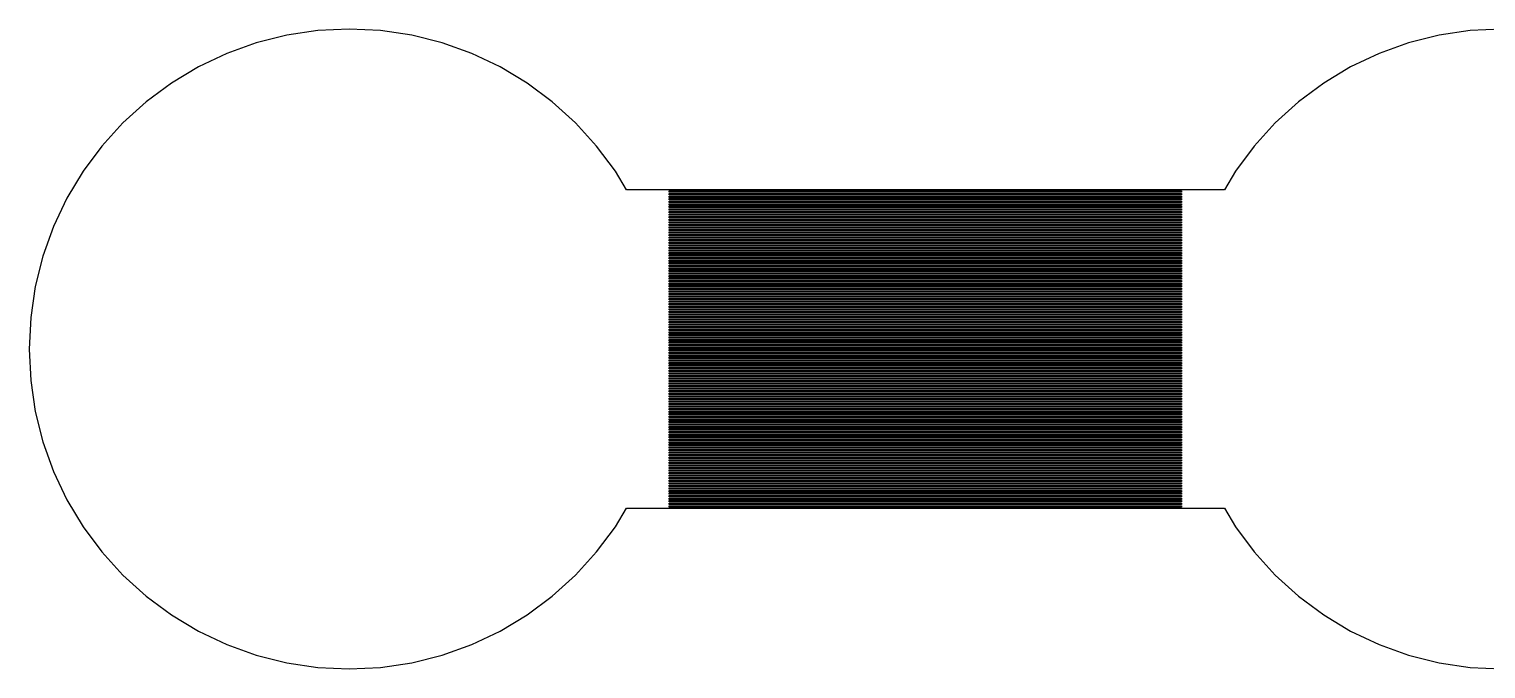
# Model space of a CAD drawing. Extents: x -73 to 181, y -8 to 80.
# Drawn here: x 29 to 40.38, y 11 to 16 of the extents above; entities that cross this region are included whole.
import ezdxf

# ---------------------------------------------------------------- set-up
doc = ezdxf.new("R2010")
doc.units = 0

msp = doc.modelspace()

# ---------------------------------------------------------------- linework, layer by layer
for p, q in [((31.0123, 15.952), (30.7743, 15.8923)), ((31.255, 15.988), (31.0123, 15.952)), ((31.5, 16), (31.255, 15.988)), ((31.7451, 15.988), (31.5, 16)), ((31.9877, 15.952), (31.7451, 15.988)), ((32.2257, 15.8923), (31.9877, 15.952)), ((40.0123, 15.952), (39.7743, 15.8923)), ((40.2549, 15.988), (40.0123, 15.952)), ((40.5, 16), (40.2549, 15.988)), ((30.7743, 15.8923), (30.5433, 15.8097)), ((32.4567, 15.8097), (32.2257, 15.8923)), ((39.7743, 15.8923), (39.5433, 15.8097)), ((30.3215, 15.7048), (30.1111, 15.5787)), ((30.5433, 15.8097), (30.3215, 15.7048)), ((32.6785, 15.7048), (32.4567, 15.8097)), ((32.8889, 15.5787), (32.6785, 15.7048)), ((39.3215, 15.7048), (39.1111, 15.5787)), ((39.5433, 15.8097), (39.3215, 15.7048)), ((30.1111, 15.5787), (29.914, 15.4325)), ((33.086, 15.4325), (32.8889, 15.5787)), ((39.1111, 15.5787), (38.914, 15.4325)), ((29.914, 15.4325), (29.7322, 15.2678)), ((33.2678, 15.2678), (33.086, 15.4325)), ((38.914, 15.4325), (38.7322, 15.2678)), ((29.7322, 15.2678), (29.5675, 15.086)), ((33.4325, 15.086), (33.2678, 15.2678)), ((38.7322, 15.2678), (38.5675, 15.086)), ((29.5675, 15.086), (29.4213, 14.8889)), ((33.5787, 14.8889), (33.4325, 15.086)), ((38.5675, 15.086), (38.4213, 14.8889)), ((29.4213, 14.8889), (29.2952, 14.6785)), ((33.6649, 14.745), (33.5787, 14.8889)), ((38.4213, 14.8889), (38.3351, 14.745)), ((29.2952, 14.6785), (29.1903, 14.4567)), ((38.3351, 14.745), (33.6649, 14.745)), ((34, 14.725), (34, 14.735)), ((34, 14.735), (38, 14.735)), ((38, 14.725), (34, 14.725)), ((34, 14.705), (34, 14.715)), ((34, 14.715), (38, 14.715)), ((38, 14.705), (34, 14.705)), ((34, 14.685), (34, 14.695)), ((34, 14.695), (38, 14.695)), ((38, 14.685), (34, 14.685)), ((38, 14.735), (38, 14.725)), ((38, 14.715), (38, 14.705)), ((38, 14.695), (38, 14.685)), ((34, 14.665), (34, 14.675)), ((34, 14.675), (38, 14.675)), ((38, 14.665), (34, 14.665)), ((34, 14.645), (34, 14.655)), ((34, 14.655), (38, 14.655)), ((38, 14.645), (34, 14.645)), ((34, 14.625), (34, 14.635)), ((34, 14.635), (38, 14.635)), ((38, 14.625), (34, 14.625)), ((34, 14.605), (34, 14.615)), ((34, 14.615), (38, 14.615)), ((38, 14.605), (34, 14.605)), ((34, 14.585), (34, 14.595)), ((34, 14.595), (38, 14.595)), ((38, 14.585), (34, 14.585)), ((34, 14.565), (34, 14.575)), ((34, 14.575), (38, 14.575)), ((38, 14.565), (34, 14.565)), ((38, 14.675), (38, 14.665)), ((38, 14.655), (38, 14.645)), ((38, 14.635), (38, 14.625)), ((38, 14.615), (38, 14.605)), ((38, 14.595), (38, 14.585)), ((38, 14.575), (38, 14.565)), ((29.1903, 14.4567), (29.1077, 14.2257)), ((34, 14.545), (34, 14.555)), ((34, 14.555), (38, 14.555)), ((38, 14.545), (34, 14.545)), ((34, 14.525), (34, 14.535)), ((34, 14.535), (38, 14.535)), ((38, 14.525), (34, 14.525)), ((34, 14.505), (34, 14.515)), ((34, 14.515), (38, 14.515)), ((38, 14.505), (34, 14.505)), ((34, 14.485), (34, 14.495)), ((34, 14.495), (38, 14.495)), ((38, 14.485), (34, 14.485)), ((34, 14.465), (34, 14.475)), ((34, 14.475), (38, 14.475)), ((38, 14.465), (34, 14.465)), ((34, 14.445), (34, 14.455)), ((34, 14.455), (38, 14.455)), ((38, 14.555), (38, 14.545)), ((38, 14.535), (38, 14.525)), ((38, 14.515), (38, 14.505)), ((38, 14.495), (38, 14.485)), ((38, 14.475), (38, 14.465)), ((38, 14.455), (38, 14.445)), ((38, 14.445), (34, 14.445)), ((34, 14.425), (34, 14.435)), ((34, 14.435), (38, 14.435)), ((38, 14.425), (34, 14.425)), ((34, 14.405), (34, 14.415)), ((34, 14.415), (38, 14.415)), ((38, 14.405), (34, 14.405)), ((34, 14.385), (34, 14.395)), ((34, 14.395), (38, 14.395)), ((38, 14.385), (34, 14.385)), ((34, 14.365), (34, 14.375)), ((34, 14.375), (38, 14.375)), ((38, 14.365), (34, 14.365)), ((34, 14.345), (34, 14.355)), ((34, 14.355), (38, 14.355)), ((38, 14.345), (34, 14.345)), ((38, 14.435), (38, 14.425)), ((38, 14.415), (38, 14.405)), ((38, 14.395), (38, 14.385)), ((38, 14.375), (38, 14.365)), ((38, 14.355), (38, 14.345)), ((29.1077, 14.2257), (29.048, 13.9877)), ((34, 14.325), (34, 14.335)), ((34, 14.335), (38, 14.335)), ((38, 14.325), (34, 14.325)), ((34, 14.305), (34, 14.315)), ((34, 14.315), (38, 14.315)), ((38, 14.305), (34, 14.305)), ((34, 14.285), (34, 14.295)), ((34, 14.295), (38, 14.295)), ((38, 14.285), (34, 14.285)), ((34, 14.265), (34, 14.275)), ((34, 14.275), (38, 14.275)), ((38, 14.265), (34, 14.265)), ((34, 14.245), (34, 14.255)), ((34, 14.255), (38, 14.255)), ((38, 14.245), (34, 14.245)), ((34, 14.225), (34, 14.235)), ((34, 14.235), (38, 14.235)), ((38, 14.225), (34, 14.225)), ((38, 14.335), (38, 14.325)), ((38, 14.315), (38, 14.305)), ((38, 14.295), (38, 14.285)), ((38, 14.275), (38, 14.265)), ((38, 14.255), (38, 14.245)), ((38, 14.235), (38, 14.225)), ((34, 14.205), (34, 14.215)), ((34, 14.215), (38, 14.215)), ((38, 14.205), (34, 14.205)), ((34, 14.185), (34, 14.195)), ((34, 14.195), (38, 14.195)), ((38, 14.185), (34, 14.185)), ((34, 14.165), (34, 14.175)), ((34, 14.175), (38, 14.175)), ((38, 14.165), (34, 14.165)), ((34, 14.145), (34, 14.155)), ((34, 14.155), (38, 14.155)), ((38, 14.145), (34, 14.145)), ((34, 14.125), (34, 14.135)), ((34, 14.135), (38, 14.135)), ((38, 14.125), (34, 14.125)), ((34, 14.105), (34, 14.115)), ((34, 14.115), (38, 14.115)), ((38, 14.215), (38, 14.205)), ((38, 14.195), (38, 14.185)), ((38, 14.175), (38, 14.165)), ((38, 14.155), (38, 14.145)), ((38, 14.135), (38, 14.125)), ((38, 14.115), (38, 14.105)), ((38, 14.105), (34, 14.105)), ((34, 14.085), (34, 14.095)), ((34, 14.095), (38, 14.095)), ((38, 14.085), (34, 14.085)), ((34, 14.065), (34, 14.075)), ((34, 14.075), (38, 14.075)), ((38, 14.065), (34, 14.065)), ((34, 14.045), (34, 14.055)), ((34, 14.055), (38, 14.055)), ((38, 14.045), (34, 14.045)), ((34, 14.025), (34, 14.035)), ((34, 14.035), (38, 14.035)), ((38, 14.025), (34, 14.025)), ((34, 14.005), (34, 14.015)), ((34, 14.015), (38, 14.015)), ((38, 14.005), (34, 14.005)), ((34, 13.985), (34, 13.995)), ((34, 13.995), (38, 13.995)), ((38, 14.095), (38, 14.085)), ((38, 14.075), (38, 14.065)), ((38, 14.055), (38, 14.045)), ((38, 14.035), (38, 14.025)), ((38, 14.015), (38, 14.005)), ((38, 13.995), (38, 13.985)), ((29.048, 13.9877), (29.012, 13.745)), ((38, 13.985), (34, 13.985)), ((34, 13.965), (34, 13.975)), ((34, 13.975), (38, 13.975)), ((38, 13.965), (34, 13.965)), ((34, 13.945), (34, 13.955)), ((34, 13.955), (38, 13.955)), ((38, 13.945), (34, 13.945)), ((34, 13.925), (34, 13.935)), ((34, 13.935), (38, 13.935)), ((38, 13.925), (34, 13.925)), ((34, 13.905), (34, 13.915)), ((34, 13.915), (38, 13.915)), ((38, 13.905), (34, 13.905)), ((34, 13.885), (34, 13.895)), ((34, 13.895), (38, 13.895)), ((38, 13.885), (34, 13.885)), ((38, 13.975), (38, 13.965)), ((38, 13.955), (38, 13.945)), ((38, 13.935), (38, 13.925)), ((38, 13.915), (38, 13.905)), ((38, 13.895), (38, 13.885)), ((34, 13.865), (34, 13.875)), ((34, 13.875), (38, 13.875)), ((38, 13.865), (34, 13.865)), ((34, 13.845), (34, 13.855)), ((34, 13.855), (38, 13.855)), ((38, 13.845), (34, 13.845)), ((34, 13.825), (34, 13.835)), ((34, 13.835), (38, 13.835)), ((38, 13.825), (34, 13.825)), ((34, 13.805), (34, 13.815)), ((34, 13.815), (38, 13.815)), ((38, 13.805), (34, 13.805)), ((34, 13.785), (34, 13.795)), ((34, 13.795), (38, 13.795)), ((38, 13.785), (34, 13.785)), ((34, 13.765), (34, 13.775)), ((34, 13.775), (38, 13.775)), ((38, 13.875), (38, 13.865)), ((38, 13.855), (38, 13.845)), ((38, 13.835), (38, 13.825)), ((38, 13.815), (38, 13.805)), ((38, 13.795), (38, 13.785)), ((38, 13.775), (38, 13.765)), ((29.012, 13.745), (29, 13.5)), ((38, 13.765), (34, 13.765)), ((34, 13.745), (34, 13.755)), ((34, 13.755), (38, 13.755)), ((38, 13.745), (34, 13.745)), ((34, 13.725), (34, 13.735)), ((34, 13.735), (38, 13.735)), ((38, 13.725), (34, 13.725)), ((34, 13.705), (34, 13.715)), ((34, 13.715), (38, 13.715)), ((38, 13.705), (34, 13.705)), ((34, 13.685), (34, 13.695)), ((34, 13.695), (38, 13.695)), ((38, 13.685), (34, 13.685)), ((34, 13.665), (34, 13.675)), ((34, 13.675), (38, 13.675)), ((38, 13.665), (34, 13.665)), ((34, 13.645), (34, 13.655)), ((34, 13.655), (38, 13.655)), ((38, 13.755), (38, 13.745)), ((38, 13.735), (38, 13.725)), ((38, 13.715), (38, 13.705)), ((38, 13.695), (38, 13.685)), ((38, 13.675), (38, 13.665)), ((38, 13.655), (38, 13.645)), ((38, 13.645), (34, 13.645)), ((34, 13.625), (34, 13.635)), ((34, 13.635), (38, 13.635)), ((38, 13.625), (34, 13.625)), ((34, 13.605), (34, 13.615)), ((34, 13.615), (38, 13.615)), ((38, 13.605), (34, 13.605)), ((34, 13.585), (34, 13.595)), ((34, 13.595), (38, 13.595)), ((38, 13.585), (34, 13.585)), ((34, 13.565), (34, 13.575)), ((34, 13.575), (38, 13.575)), ((38, 13.565), (34, 13.565)), ((34, 13.545), (34, 13.555)), ((34, 13.555), (38, 13.555)), ((38, 13.545), (34, 13.545)), ((38, 13.635), (38, 13.625)), ((38, 13.615), (38, 13.605)), ((38, 13.595), (38, 13.585)), ((38, 13.575), (38, 13.565)), ((38, 13.555), (38, 13.545)), ((29, 13.5), (29.012, 13.255)), ((34, 13.525), (34, 13.535)), ((34, 13.535), (38, 13.535)), ((38, 13.525), (34, 13.525)), ((34, 13.505), (34, 13.515)), ((34, 13.515), (38, 13.515)), ((38, 13.505), (34, 13.505)), ((34, 13.485), (34, 13.495)), ((34, 13.495), (38, 13.495)), ((38, 13.485), (34, 13.485)), ((34, 13.465), (34, 13.475)), ((34, 13.475), (38, 13.475)), ((38, 13.465), (34, 13.465)), ((34, 13.445), (34, 13.455)), ((34, 13.455), (38, 13.455)), ((38, 13.445), (34, 13.445)), ((34, 13.425), (34, 13.435)), ((34, 13.435), (38, 13.435)), ((38, 13.535), (38, 13.525)), ((38, 13.515), (38, 13.505)), ((38, 13.495), (38, 13.485)), ((38, 13.475), (38, 13.465)), ((38, 13.455), (38, 13.445)), ((38, 13.435), (38, 13.425)), ((38, 13.425), (34, 13.425)), ((34, 13.405), (34, 13.415)), ((34, 13.415), (38, 13.415)), ((38, 13.405), (34, 13.405)), ((34, 13.385), (34, 13.395)), ((34, 13.395), (38, 13.395)), ((38, 13.385), (34, 13.385)), ((34, 13.365), (34, 13.375)), ((34, 13.375), (38, 13.375)), ((38, 13.365), (34, 13.365)), ((34, 13.345), (34, 13.355)), ((34, 13.355), (38, 13.355)), ((38, 13.345), (34, 13.345)), ((34, 13.325), (34, 13.335)), ((34, 13.335), (38, 13.335)), ((38, 13.325), (34, 13.325)), ((34, 13.305), (34, 13.315)), ((34, 13.315), (38, 13.315)), ((38, 13.415), (38, 13.405)), ((38, 13.395), (38, 13.385)), ((38, 13.375), (38, 13.365)), ((38, 13.355), (38, 13.345)), ((38, 13.335), (38, 13.325)), ((38, 13.315), (38, 13.305)), ((29.012, 13.255), (29.048, 13.0123)), ((38, 13.305), (34, 13.305)), ((34, 13.285), (34, 13.295)), ((34, 13.295), (38, 13.295)), ((38, 13.285), (34, 13.285)), ((34, 13.265), (34, 13.275)), ((34, 13.275), (38, 13.275)), ((38, 13.265), (34, 13.265)), ((34, 13.245), (34, 13.255)), ((34, 13.255), (38, 13.255)), ((38, 13.245), (34, 13.245)), ((34, 13.225), (34, 13.235)), ((34, 13.235), (38, 13.235)), ((38, 13.225), (34, 13.225)), ((34, 13.205), (34, 13.215)), ((34, 13.215), (38, 13.215)), ((38, 13.205), (34, 13.205)), ((38, 13.295), (38, 13.285)), ((38, 13.275), (38, 13.265)), ((38, 13.255), (38, 13.245)), ((38, 13.235), (38, 13.225)), ((38, 13.215), (38, 13.205)), ((34, 13.185), (34, 13.195)), ((34, 13.195), (38, 13.195)), ((38, 13.185), (34, 13.185)), ((34, 13.165), (34, 13.175)), ((34, 13.175), (38, 13.175)), ((38, 13.165), (34, 13.165)), ((34, 13.145), (34, 13.155)), ((34, 13.155), (38, 13.155)), ((38, 13.145), (34, 13.145)), ((34, 13.125), (34, 13.135)), ((34, 13.135), (38, 13.135)), ((38, 13.125), (34, 13.125)), ((34, 13.105), (34, 13.115)), ((34, 13.115), (38, 13.115)), ((38, 13.105), (34, 13.105)), ((34, 13.085), (34, 13.095)), ((34, 13.095), (38, 13.095)), ((38, 13.085), (34, 13.085)), ((38, 13.195), (38, 13.185)), ((38, 13.175), (38, 13.165)), ((38, 13.155), (38, 13.145)), ((38, 13.135), (38, 13.125)), ((38, 13.115), (38, 13.105)), ((38, 13.095), (38, 13.085)), ((29.048, 13.0123), (29.1077, 12.7743)), ((34, 13.065), (34, 13.075)), ((34, 13.075), (38, 13.075)), ((38, 13.065), (34, 13.065)), ((34, 13.045), (34, 13.055)), ((34, 13.055), (38, 13.055)), ((38, 13.045), (34, 13.045)), ((34, 13.025), (34, 13.035)), ((34, 13.035), (38, 13.035)), ((38, 13.025), (34, 13.025)), ((34, 13.005), (34, 13.015)), ((34, 13.015), (38, 13.015)), ((38, 13.005), (34, 13.005)), ((34, 12.985), (34, 12.995)), ((34, 12.995), (38, 12.995)), ((38, 12.985), (34, 12.985)), ((34, 12.965), (34, 12.975)), ((34, 12.975), (38, 12.975)), ((38, 13.075), (38, 13.065)), ((38, 13.055), (38, 13.045)), ((38, 13.035), (38, 13.025)), ((38, 13.015), (38, 13.005)), ((38, 12.995), (38, 12.985)), ((38, 12.975), (38, 12.965)), ((38, 12.965), (34, 12.965)), ((34, 12.945), (34, 12.955)), ((34, 12.955), (38, 12.955)), ((38, 12.945), (34, 12.945)), ((34, 12.925), (34, 12.935)), ((34, 12.935), (38, 12.935)), ((38, 12.925), (34, 12.925)), ((34, 12.905), (34, 12.915)), ((34, 12.915), (38, 12.915)), ((38, 12.905), (34, 12.905)), ((34, 12.885), (34, 12.895)), ((34, 12.895), (38, 12.895)), ((38, 12.885), (34, 12.885)), ((34, 12.865), (34, 12.875)), ((34, 12.875), (38, 12.875)), ((38, 12.865), (34, 12.865)), ((38, 12.955), (38, 12.945)), ((38, 12.935), (38, 12.925)), ((38, 12.915), (38, 12.905)), ((38, 12.895), (38, 12.885)), ((38, 12.875), (38, 12.865)), ((29.1077, 12.7743), (29.1903, 12.5433)), ((34, 12.845), (34, 12.855)), ((34, 12.855), (38, 12.855)), ((38, 12.845), (34, 12.845)), ((34, 12.825), (34, 12.835)), ((34, 12.835), (38, 12.835)), ((38, 12.825), (34, 12.825)), ((34, 12.805), (34, 12.815)), ((34, 12.815), (38, 12.815)), ((38, 12.805), (34, 12.805)), ((34, 12.785), (34, 12.795)), ((34, 12.795), (38, 12.795)), ((38, 12.785), (34, 12.785)), ((34, 12.765), (34, 12.775)), ((34, 12.775), (38, 12.775)), ((38, 12.765), (34, 12.765)), ((34, 12.745), (34, 12.755)), ((34, 12.755), (38, 12.755)), ((38, 12.745), (34, 12.745)), ((38, 12.855), (38, 12.845)), ((38, 12.835), (38, 12.825)), ((38, 12.815), (38, 12.805)), ((38, 12.795), (38, 12.785)), ((38, 12.775), (38, 12.765)), ((38, 12.755), (38, 12.745)), ((34, 12.725), (34, 12.735)), ((34, 12.735), (38, 12.735)), ((38, 12.725), (34, 12.725)), ((34, 12.705), (34, 12.715)), ((34, 12.715), (38, 12.715)), ((38, 12.705), (34, 12.705)), ((34, 12.685), (34, 12.695)), ((34, 12.695), (38, 12.695)), ((38, 12.685), (34, 12.685)), ((34, 12.665), (34, 12.675)), ((34, 12.675), (38, 12.675)), ((38, 12.665), (34, 12.665)), ((34, 12.645), (34, 12.655)), ((34, 12.655), (38, 12.655)), ((38, 12.645), (34, 12.645)), ((34, 12.625), (34, 12.635)), ((34, 12.635), (38, 12.635)), ((38, 12.735), (38, 12.725)), ((38, 12.715), (38, 12.705)), ((38, 12.695), (38, 12.685)), ((38, 12.675), (38, 12.665)), ((38, 12.655), (38, 12.645)), ((38, 12.635), (38, 12.625)), ((29.1903, 12.5433), (29.2952, 12.3215)), ((38, 12.625), (34, 12.625)), ((34, 12.605), (34, 12.615)), ((34, 12.615), (38, 12.615)), ((38, 12.605), (34, 12.605)), ((34, 12.585), (34, 12.595)), ((34, 12.595), (38, 12.595)), ((38, 12.585), (34, 12.585)), ((34, 12.565), (34, 12.575)), ((34, 12.575), (38, 12.575)), ((38, 12.565), (34, 12.565)), ((34, 12.545), (34, 12.555)), ((34, 12.555), (38, 12.555)), ((38, 12.545), (34, 12.545)), ((34, 12.525), (34, 12.535)), ((34, 12.535), (38, 12.535)), ((38, 12.525), (34, 12.525)), ((38, 12.615), (38, 12.605)), ((38, 12.595), (38, 12.585)), ((38, 12.575), (38, 12.565)), ((38, 12.555), (38, 12.545)), ((38, 12.535), (38, 12.525)), ((34, 12.505), (34, 12.515)), ((34, 12.515), (38, 12.515)), ((38, 12.505), (34, 12.505)), ((34, 12.485), (34, 12.495)), ((34, 12.495), (38, 12.495)), ((38, 12.485), (34, 12.485)), ((34, 12.465), (34, 12.475)), ((34, 12.475), (38, 12.475)), ((38, 12.465), (34, 12.465)), ((34, 12.445), (34, 12.455)), ((34, 12.455), (38, 12.455)), ((38, 12.445), (34, 12.445)), ((34, 12.425), (34, 12.435)), ((34, 12.435), (38, 12.435)), ((38, 12.425), (34, 12.425)), ((34, 12.405), (34, 12.415)), ((34, 12.415), (38, 12.415)), ((38, 12.405), (34, 12.405)), ((38, 12.515), (38, 12.505)), ((38, 12.495), (38, 12.485)), ((38, 12.475), (38, 12.465)), ((38, 12.455), (38, 12.445)), ((38, 12.435), (38, 12.425)), ((38, 12.415), (38, 12.405)), ((29.2952, 12.3215), (29.4213, 12.1111)), ((34, 12.385), (34, 12.395)), ((34, 12.395), (38, 12.395)), ((38, 12.385), (34, 12.385)), ((34, 12.365), (34, 12.375)), ((34, 12.375), (38, 12.375)), ((38, 12.365), (34, 12.365)), ((34, 12.345), (34, 12.355)), ((34, 12.355), (38, 12.355)), ((38, 12.345), (34, 12.345)), ((34, 12.325), (34, 12.335)), ((34, 12.335), (38, 12.335)), ((38, 12.325), (34, 12.325)), ((34, 12.305), (34, 12.315)), ((34, 12.315), (38, 12.315)), ((38, 12.305), (34, 12.305)), ((34, 12.285), (34, 12.295)), ((34, 12.295), (38, 12.295)), ((38, 12.395), (38, 12.385)), ((38, 12.375), (38, 12.365)), ((38, 12.355), (38, 12.345)), ((38, 12.335), (38, 12.325)), ((38, 12.315), (38, 12.305)), ((38, 12.295), (38, 12.285)), ((33.5787, 12.1111), (33.6649, 12.255)), ((33.6649, 12.255), (38.3351, 12.255)), ((38, 12.285), (34, 12.285)), ((34, 12.265), (34, 12.275)), ((34, 12.275), (38, 12.275)), ((38, 12.265), (34, 12.265)), ((38, 12.275), (38, 12.265)), ((38.3351, 12.255), (38.4213, 12.1111)), ((29.4213, 12.1111), (29.5675, 11.914)), ((33.4325, 11.914), (33.5787, 12.1111)), ((38.4213, 12.1111), (38.5675, 11.914)), ((29.5675, 11.914), (29.7322, 11.7322)), ((33.2678, 11.7322), (33.4325, 11.914)), ((38.5675, 11.914), (38.7322, 11.7322)), ((29.7322, 11.7322), (29.914, 11.5675)), ((33.086, 11.5675), (33.2678, 11.7322)), ((38.7322, 11.7322), (38.914, 11.5675)), ((29.914, 11.5675), (30.1111, 11.4213)), ((32.8889, 11.4213), (33.086, 11.5675)), ((38.914, 11.5675), (39.1111, 11.4213)), ((30.1111, 11.4213), (30.3215, 11.2952)), ((32.6785, 11.2952), (32.8889, 11.4213)), ((39.1111, 11.4213), (39.3215, 11.2952)), ((30.3215, 11.2952), (30.5433, 11.1903)), ((32.4567, 11.1903), (32.6785, 11.2952)), ((39.3215, 11.2952), (39.5433, 11.1903)), ((30.5433, 11.1903), (30.7743, 11.1077)), ((32.2257, 11.1077), (32.4567, 11.1903)), ((39.5433, 11.1903), (39.7743, 11.1077)), ((30.7743, 11.1077), (31.0123, 11.048)), ((31.0123, 11.048), (31.255, 11.012)), ((31.7451, 11.012), (31.9877, 11.048)), ((31.9877, 11.048), (32.2257, 11.1077)), ((39.7743, 11.1077), (40.0123, 11.048)), ((40.0123, 11.048), (40.2549, 11.012)), ((31.255, 11.012), (31.5, 11)), ((31.5, 11), (31.7451, 11.012)), ((40.2549, 11.012), (40.5, 11))]:
    msp.add_line(p, q)

doc.saveas('drawing.dxf')
